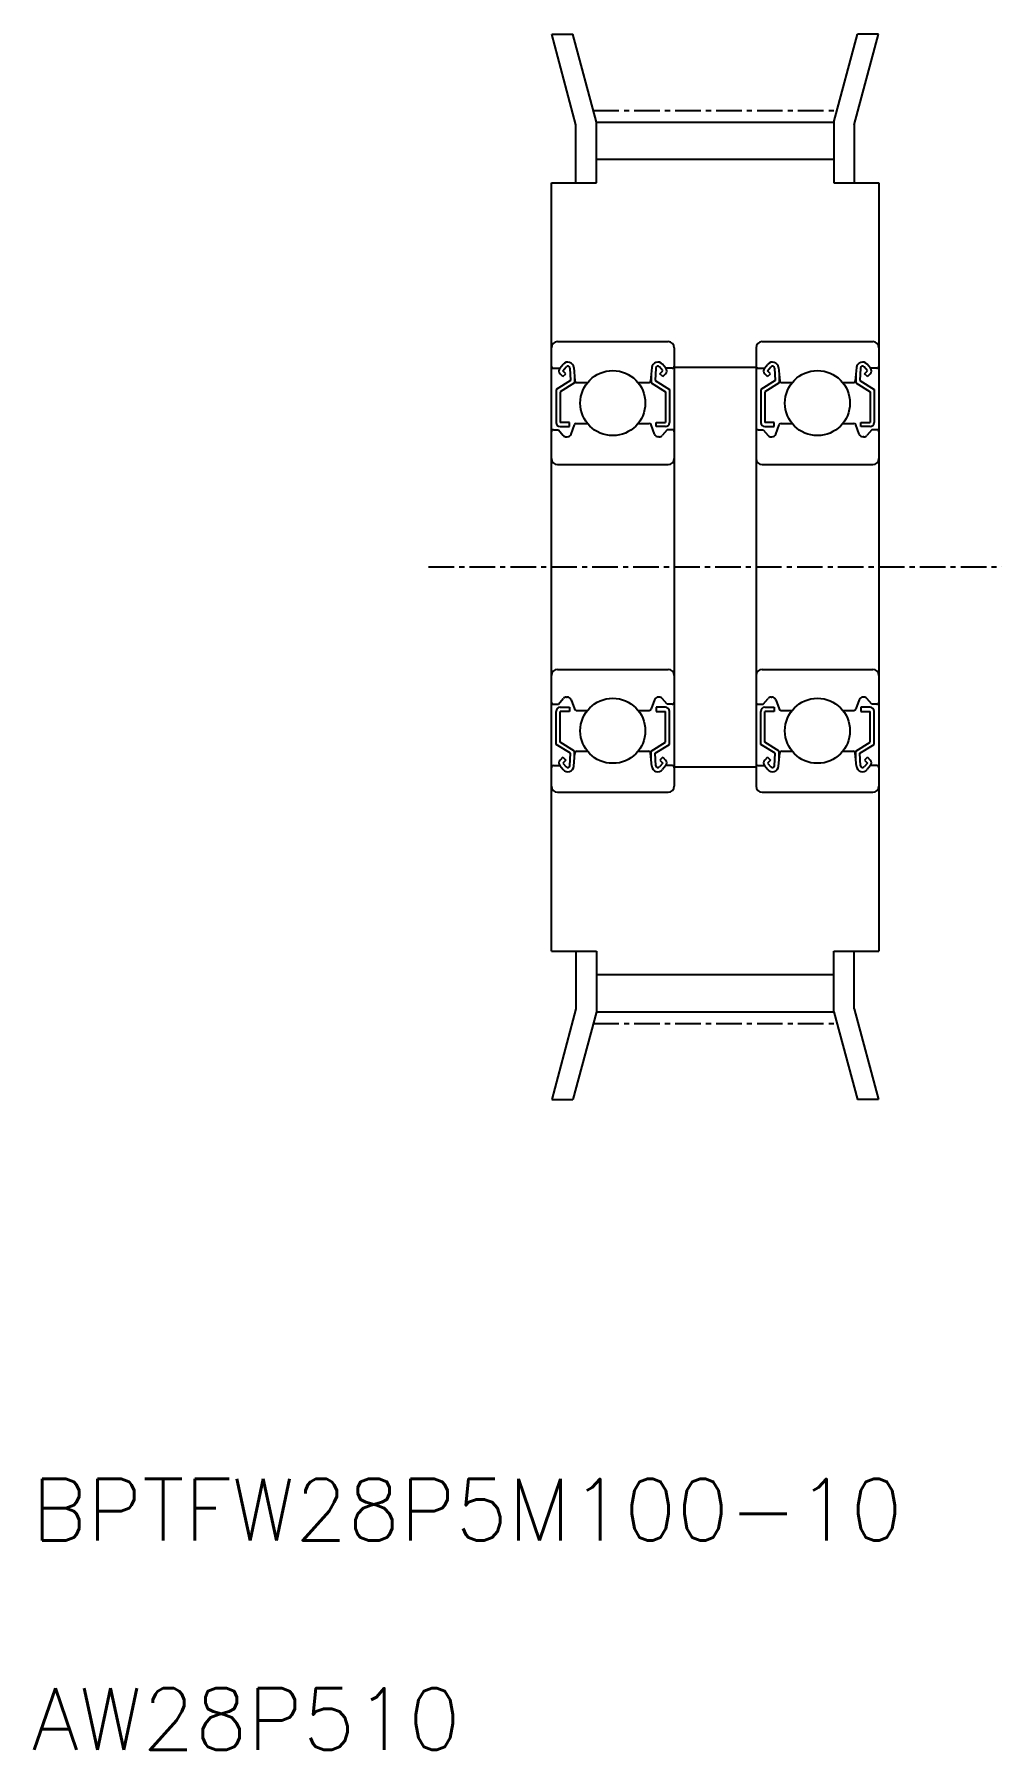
# Model space of a CAD drawing. Extents: x 22 to 69.2, y 0.3 to 84.
import ezdxf
from ezdxf.enums import TextEntityAlignment as Align

# ---------------------------------------------------------------- set-up
doc = ezdxf.new("R2010")
doc.units = 0
doc.linetypes.add('CENTER', pattern=[2, 1.25, -0.25, 0.25, -0.25])
doc.layers.get('0').update_dxf_attribs({"linetype": 'CONTINUOUS'})
doc.layers.add('CENTER', color=1, linetype='CONTINUOUS')
doc.styles.get("Standard").update_dxf_attribs({"font": 'txt.shx', "bigfont": 'bigfont.shx'})

msp = doc.modelspace()

# ---------------------------------------------------------------- linework, layer by layer
at = {"color": 7, "linetype": 'CONTINUOUS'}
for p, q in [((47.258, 84.05), (48.293, 84.05)), ((48.442, 79.628), (47.258, 84.05)), ((49.442, 79.76), (48.293, 84.05)), ((61.042, 79.76), (62.192, 84.05)), ((62.042, 79.628), (63.227, 84.05)), ((63.227, 84.05), (62.192, 84.05)), ((48.442, 76.8), (48.442, 79.628)), ((49.442, 79.76), (61.042, 79.76)), ((49.442, 76.8), (49.442, 79.76)), ((61.042, 79.76), (61.042, 76.8)), ((62.042, 79.628), (62.042, 76.8)), ((49.442, 77.95), (61.042, 77.95)), ((47.242, 39.3), (47.242, 76.8)), ((47.242, 76.8), (49.442, 76.8)), ((61.042, 76.8), (63.242, 76.8)), ((63.242, 76.8), (63.242, 39.3)), ((47.542, 69.05), (52.942, 69.05)), ((53.242, 68.75), (53.242, 47.35)), ((57.242, 68.75), (57.242, 47.35)), ((57.542, 69.05), (62.942, 69.05)), ((47.652, 67.75), (47.814, 67.943)), ((52.832, 67.75), (52.67, 67.943)), ((57.652, 67.75), (57.814, 67.943)), ((62.832, 67.75), (62.67, 67.943)), ((47.342, 67.75), (47.652, 67.75)), ((48.175, 67.148), (47.475, 66.711)), ((47.805, 67.339), (47.665, 67.48)), ((48.374, 67.037), (47.674, 66.6)), ((47.805, 67.621), (47.968, 67.815)), ((47.805, 67.339), (47.947, 67.48)), ((47.948, 67.48), (47.806, 67.621)), ((48.141, 67.76), (48.174, 67.148)), ((48.34, 67.778), (48.395, 67.141)), ((48.374, 67.384), (48.374, 67.037)), ((48.495, 67.05), (49.01, 67.05)), ((51.475, 67.05), (51.989, 67.05)), ((52.144, 67.778), (52.089, 67.141)), ((52.11, 67.384), (52.11, 67.037)), ((52.11, 67.037), (52.81, 66.6)), ((52.343, 67.76), (52.31, 67.148)), ((52.31, 67.148), (53.01, 66.711)), ((52.679, 67.621), (52.516, 67.815)), ((52.537, 67.48), (52.679, 67.621)), ((52.679, 67.339), (52.537, 67.48)), ((52.679, 67.339), (52.82, 67.48)), ((53.142, 67.75), (52.832, 67.75)), ((53.242, 67.8), (57.242, 67.8)), ((57.342, 67.75), (57.652, 67.75)), ((58.175, 67.148), (57.475, 66.711)), ((57.805, 67.339), (57.665, 67.48)), ((58.374, 67.037), (57.674, 66.6)), ((57.805, 67.621), (57.968, 67.815)), ((57.805, 67.339), (57.947, 67.48)), ((57.948, 67.48), (57.805, 67.621)), ((58.141, 67.76), (58.174, 67.148)), ((58.34, 67.778), (58.395, 67.141)), ((58.374, 67.384), (58.374, 67.037)), ((58.495, 67.05), (59.01, 67.05)), ((61.475, 67.05), (61.989, 67.05)), ((62.144, 67.778), (62.089, 67.141)), ((62.11, 67.384), (62.11, 67.037)), ((62.11, 67.037), (62.81, 66.6)), ((62.343, 67.76), (62.31, 67.148)), ((62.31, 67.148), (63.01, 66.711)), ((62.679, 67.621), (62.516, 67.815)), ((62.537, 67.48), (62.679, 67.621)), ((62.679, 67.339), (62.537, 67.48)), ((62.679, 67.339), (62.82, 67.48)), ((63.142, 67.75), (62.832, 67.75)), ((47.474, 66.711), (47.474, 65.1)), ((47.674, 66.6), (47.674, 65.1)), ((52.81, 66.6), (52.81, 65.1)), ((53.01, 66.711), (53.01, 65.1)), ((57.474, 66.711), (57.474, 65.1)), ((57.674, 66.6), (57.674, 65.1)), ((62.81, 66.6), (62.81, 65.1)), ((63.01, 66.711), (63.01, 65.1)), ((47.342, 64.75), (47.592, 64.75)), ((47.592, 64.75), (47.826, 64.471)), ((48.124, 65.1), (47.674, 65.1)), ((47.674, 64.9), (48.124, 64.9)), ((48.124, 64.9), (48.124, 65.1)), ((48.203, 64.532), (48.367, 64.984)), ((48.461, 65.05), (49.01, 65.05)), ((51.475, 65.05), (52.023, 65.05)), ((52.281, 64.532), (52.117, 64.984)), ((52.36, 64.9), (52.36, 65.1)), ((52.36, 65.1), (52.81, 65.1)), ((52.81, 64.9), (52.36, 64.9)), ((52.892, 64.75), (52.658, 64.471)), ((53.142, 64.75), (52.892, 64.75)), ((57.342, 64.75), (57.592, 64.75)), ((57.592, 64.75), (57.826, 64.471)), ((58.124, 65.1), (57.674, 65.1)), ((57.674, 64.9), (58.124, 64.9)), ((58.124, 64.9), (58.124, 65.1)), ((58.203, 64.532), (58.367, 64.984)), ((58.461, 65.05), (59.01, 65.05)), ((61.475, 65.05), (62.023, 65.05)), ((62.281, 64.532), (62.117, 64.984)), ((62.36, 65.1), (62.81, 65.1)), ((62.36, 64.9), (62.36, 65.1)), ((62.81, 64.9), (62.36, 64.9)), ((62.892, 64.75), (62.658, 64.471)), ((63.142, 64.75), (62.892, 64.75)), ((47.979, 64.4), (48.015, 64.4)), ((52.505, 64.4), (52.469, 64.4)), ((57.979, 64.4), (58.015, 64.4)), ((62.505, 64.4), (62.469, 64.4)), ((47.542, 63.05), (52.942, 63.05)), ((57.542, 63.05), (62.942, 63.05)), ((47.542, 53.05), (52.942, 53.05)), ((57.542, 53.05), (62.942, 53.05)), ((47.342, 51.35), (47.592, 51.35)), ((47.592, 51.35), (47.826, 51.629)), ((47.674, 51.2), (48.124, 51.2)), ((47.979, 51.7), (48.015, 51.7)), ((48.124, 51.2), (48.124, 51)), ((48.203, 51.568), (48.367, 51.116)), ((52.281, 51.568), (52.117, 51.116)), ((52.81, 51.2), (52.36, 51.2)), ((52.36, 51.2), (52.36, 51)), ((52.505, 51.7), (52.469, 51.7)), ((52.892, 51.35), (52.658, 51.629)), ((53.142, 51.35), (52.892, 51.35)), ((57.342, 51.35), (57.592, 51.35)), ((57.592, 51.35), (57.826, 51.629)), ((57.674, 51.2), (58.124, 51.2)), ((57.979, 51.7), (58.015, 51.7)), ((58.124, 51.2), (58.124, 51)), ((58.203, 51.568), (58.367, 51.116)), ((62.281, 51.568), (62.117, 51.116)), ((62.36, 51.2), (62.36, 51)), ((62.81, 51.2), (62.36, 51.2)), ((62.505, 51.7), (62.469, 51.7)), ((62.892, 51.35), (62.658, 51.629)), ((63.142, 51.35), (62.892, 51.35)), ((47.474, 49.389), (47.474, 51)), ((47.674, 49.5), (47.674, 51)), ((48.124, 51), (47.674, 51)), ((48.461, 51.05), (49.01, 51.05)), ((51.475, 51.05), (52.023, 51.05)), ((52.36, 51), (52.81, 51)), ((52.81, 49.5), (52.81, 51)), ((53.01, 49.389), (53.01, 51)), ((57.474, 49.389), (57.474, 51)), ((58.124, 51), (57.674, 51)), ((57.674, 49.5), (57.674, 51)), ((58.461, 51.05), (59.01, 51.05)), ((61.475, 51.05), (62.023, 51.05)), ((62.36, 51), (62.81, 51)), ((62.81, 49.5), (62.81, 51)), ((63.01, 49.389), (63.01, 51)), ((48.374, 49.063), (47.674, 49.5)), ((52.11, 49.063), (52.81, 49.5)), ((58.374, 49.063), (57.674, 49.5)), ((62.11, 49.063), (62.81, 49.5)), ((48.175, 48.952), (47.475, 49.389)), ((47.805, 48.761), (47.665, 48.62)), ((47.805, 48.761), (47.947, 48.62)), ((47.948, 48.62), (47.806, 48.479)), ((48.141, 48.34), (48.174, 48.952)), ((48.34, 48.322), (48.395, 48.959)), ((48.374, 48.716), (48.374, 49.063)), ((48.495, 49.05), (49.01, 49.05)), ((51.475, 49.05), (51.989, 49.05)), ((52.144, 48.322), (52.089, 48.959)), ((52.11, 48.716), (52.11, 49.063)), ((52.31, 48.952), (53.01, 49.389)), ((52.343, 48.34), (52.31, 48.952)), ((52.679, 48.761), (52.537, 48.62)), ((52.537, 48.62), (52.679, 48.479)), ((52.679, 48.761), (52.82, 48.62)), ((58.175, 48.952), (57.475, 49.389)), ((57.805, 48.761), (57.665, 48.62)), ((57.805, 48.761), (57.947, 48.62)), ((57.948, 48.62), (57.805, 48.479)), ((58.141, 48.34), (58.174, 48.952)), ((58.34, 48.322), (58.395, 48.959)), ((58.374, 48.716), (58.374, 49.063)), ((58.495, 49.05), (59.01, 49.05)), ((61.475, 49.05), (61.989, 49.05)), ((62.144, 48.322), (62.089, 48.959)), ((62.11, 48.716), (62.11, 49.063)), ((62.31, 48.952), (63.01, 49.389)), ((62.343, 48.34), (62.31, 48.952)), ((62.679, 48.761), (62.537, 48.62)), ((62.537, 48.62), (62.679, 48.479)), ((62.679, 48.761), (62.82, 48.62)), ((47.342, 48.35), (47.652, 48.35)), ((47.652, 48.35), (47.814, 48.157)), ((47.805, 48.479), (47.968, 48.285)), ((52.679, 48.479), (52.516, 48.285)), ((52.832, 48.35), (52.67, 48.157)), ((53.142, 48.35), (52.832, 48.35)), ((53.242, 48.3), (57.242, 48.3)), ((57.342, 48.35), (57.652, 48.35)), ((57.652, 48.35), (57.814, 48.157)), ((57.805, 48.479), (57.968, 48.285)), ((62.679, 48.479), (62.516, 48.285)), ((62.832, 48.35), (62.67, 48.157)), ((63.142, 48.35), (62.832, 48.35)), ((47.542, 47.05), (52.942, 47.05)), ((57.542, 47.05), (62.942, 47.05)), ((47.242, 39.3), (49.442, 39.3)), ((48.442, 39.3), (48.442, 36.472)), ((49.442, 39.3), (49.442, 36.34)), ((61.042, 39.3), (63.242, 39.3)), ((61.042, 36.34), (61.042, 39.3)), ((62.042, 36.472), (62.042, 39.3)), ((49.442, 38.15), (61.042, 38.15)), ((48.442, 36.472), (47.258, 32.05)), ((49.442, 36.34), (48.293, 32.05)), ((49.442, 36.34), (61.042, 36.34)), ((61.042, 36.34), (62.192, 32.05)), ((62.042, 36.472), (63.227, 32.05)), ((47.258, 32.05), (48.293, 32.05)), ((63.227, 32.05), (62.192, 32.05))]:
    msp.add_line(p, q, dxfattribs=at)
for centre in [(50.242, 66.05), (60.242, 66.05), (50.242, 50.05), (60.242, 50.05)]:
    msp.add_circle(centre, 1.587, dxfattribs=at)
for centre, radius, start, end in [((47.542, 68.75), 0.3, 90, 180), ((52.942, 68.75), 0.3, 0, 90), ((57.542, 68.75), 0.3, 90, 180), ((62.942, 68.75), 0.3, 0, 90), ((47.342, 67.85), 0.1, 180.00005, 270.00003), ((48.043, 67.752), 0.298, 5.00049, 140.17136), ((48.043, 67.752), 0.0983, 4.66455, 139.97394), ((52.441, 67.752), 0.298, 39.82861, 174.99974), ((52.441, 67.752), 0.0983, 40.02637, 175.33574), ((53.142, 67.85), 0.1, 269.99948, 359.99126), ((57.342, 67.85), 0.1, 180.00005, 270.00003), ((58.043, 67.752), 0.298, 5.00049, 140.17136), ((58.043, 67.752), 0.0983, 4.66455, 139.97394), ((62.441, 67.752), 0.298, 39.82861, 174.99974), ((62.441, 67.752), 0.0983, 40.02637, 175.33574), ((63.142, 67.85), 0.1, 269.99948, 359.99126), ((47.805, 67.621), 0.2, 139.86482, 225.00006), ((48.495, 67.15), 0.1, 185.14438, 270.00003), ((51.989, 67.15), 0.1, 269.99948, 354.85568), ((52.679, 67.621), 0.2, 314.99673, 40.13525), ((57.805, 67.621), 0.2, 139.86482, 225.00006), ((58.495, 67.15), 0.1, 185.14438, 270.00003), ((61.989, 67.15), 0.1, 269.99948, 354.85568), ((62.679, 67.621), 0.2, 314.99673, 40.13525), ((47.342, 64.65), 0.1, 89.99951, 180.00005), ((47.674, 65.1), 0.2, 180.00005, 270.00003), ((48.015, 64.6), 0.2, 270.00003, 340.11166), ((48.461, 64.95), 0.1, 89.99951, 160.11572), ((52.023, 64.95), 0.1, 19.88452, 90.00024), ((52.469, 64.6), 0.2, 199.88831, 269.99976), ((52.81, 65.1), 0.2, 269.99976, 359.99563), ((53.142, 64.65), 0.1, 359.99126, 90.00024), ((57.342, 64.65), 0.1, 89.99951, 180.00005), ((57.674, 65.1), 0.2, 180.00005, 270.00003), ((58.015, 64.6), 0.2, 270.00003, 340.11166), ((58.461, 64.95), 0.1, 89.99951, 160.11572), ((62.023, 64.95), 0.1, 19.88452, 90.00024), ((62.469, 64.6), 0.2, 199.88831, 269.99976), ((62.81, 65.1), 0.2, 269.99976, 359.99563), ((63.142, 64.65), 0.1, 359.99126, 90.00024), ((47.979, 64.6), 0.2, 220.13838, 270.00003), ((52.505, 64.6), 0.2, 269.99976, 319.86147), ((57.979, 64.6), 0.2, 220.13838, 270.00003), ((62.505, 64.6), 0.2, 269.99976, 319.86147), ((47.542, 63.35), 0.3, 180, 270), ((52.942, 63.35), 0.3, 270, 0), ((57.542, 63.35), 0.3, 180, 270), ((62.942, 63.35), 0.3, 270, 0), ((47.542, 52.75), 0.3, 90, 180), ((52.942, 52.75), 0.3, 0, 90), ((57.542, 52.75), 0.3, 90, 180), ((62.942, 52.75), 0.3, 0, 90), ((47.342, 51.45), 0.1, 179.99995, 270.00049), ((47.674, 51), 0.2, 89.99997, 179.99995), ((47.979, 51.5), 0.2, 89.99997, 139.86162), ((48.015, 51.5), 0.2, 19.88834, 89.99997), ((48.461, 51.15), 0.1, 199.88428, 270.00049), ((52.023, 51.15), 0.1, 269.99976, 340.11548), ((52.469, 51.5), 0.2, 90.00024, 160.11169), ((52.505, 51.5), 0.2, 40.13853, 90.00024), ((52.81, 51), 0.2, 0.00437, 90.00024), ((53.142, 51.45), 0.1, 269.99976, 0.00874), ((57.342, 51.45), 0.1, 179.99995, 270.00049), ((57.674, 51), 0.2, 89.99997, 179.99995), ((57.979, 51.5), 0.2, 89.99997, 139.86162), ((58.015, 51.5), 0.2, 19.88834, 89.99997), ((58.461, 51.15), 0.1, 199.88428, 270.00049), ((62.023, 51.15), 0.1, 269.99976, 340.11548), ((62.469, 51.5), 0.2, 90.00024, 160.11169), ((62.505, 51.5), 0.2, 40.13853, 90.00024), ((62.81, 51), 0.2, 0.00437, 90.00024), ((63.142, 51.45), 0.1, 269.99976, 0.00874), ((47.805, 48.479), 0.2, 134.99994, 220.13518), ((48.495, 48.95), 0.1, 89.99997, 174.85562), ((51.989, 48.95), 0.1, 5.14432, 90.00052), ((52.679, 48.479), 0.2, 319.86475, 45.00327), ((57.805, 48.479), 0.2, 134.99994, 220.13518), ((58.495, 48.95), 0.1, 89.99997, 174.85562), ((61.989, 48.95), 0.1, 5.14432, 90.00052), ((62.679, 48.479), 0.2, 319.86475, 45.00327), ((47.342, 48.25), 0.1, 89.99997, 179.99995), ((48.043, 48.348), 0.298, 219.82864, 354.99951), ((48.043, 48.348), 0.0983, 220.02606, 355.33545), ((52.441, 48.348), 0.298, 185.00026, 320.17139), ((52.441, 48.348), 0.0983, 184.66426, 319.97363), ((53.142, 48.25), 0.1, 0.00874, 90.00052), ((57.342, 48.25), 0.1, 89.99997, 179.99995), ((58.043, 48.348), 0.298, 219.82864, 354.99951), ((58.043, 48.348), 0.0983, 220.02606, 355.33545), ((62.441, 48.348), 0.298, 185.00026, 320.17139), ((62.441, 48.348), 0.0983, 184.66426, 319.97363), ((63.142, 48.25), 0.1, 0.00874, 90.00052), ((47.542, 47.35), 0.3, 180, 270), ((52.942, 47.35), 0.3, 270, 0), ((57.542, 47.35), 0.3, 180, 270), ((62.942, 47.35), 0.3, 270, 0)]:
    msp.add_arc(centre, radius, start, end, dxfattribs=at)
at = {"layer": 'CENTER', "color": 1, "linetype": 'CENTER'}
for p, q in [((49.29, 80.33), (61.195, 80.33)), ((41.242, 58.05), (69.242, 58.05)), ((49.29, 35.77), (61.195, 35.77))]:
    msp.add_line(p, q, dxfattribs=at)

# ---------------------------------------------------------------- texts
at = {"color": 7, "linetype": 'CONTINUOUS'}
for s, p in [('BPTFW28P5M100-10', (21.852, 9.634)), ('AW28P510', (21.852, -0.586))]:
    msp.add_text(s, height=3, dxfattribs=at).set_placement(p, align=Align.BOTTOM_LEFT)

doc.saveas('drawing.dxf')
